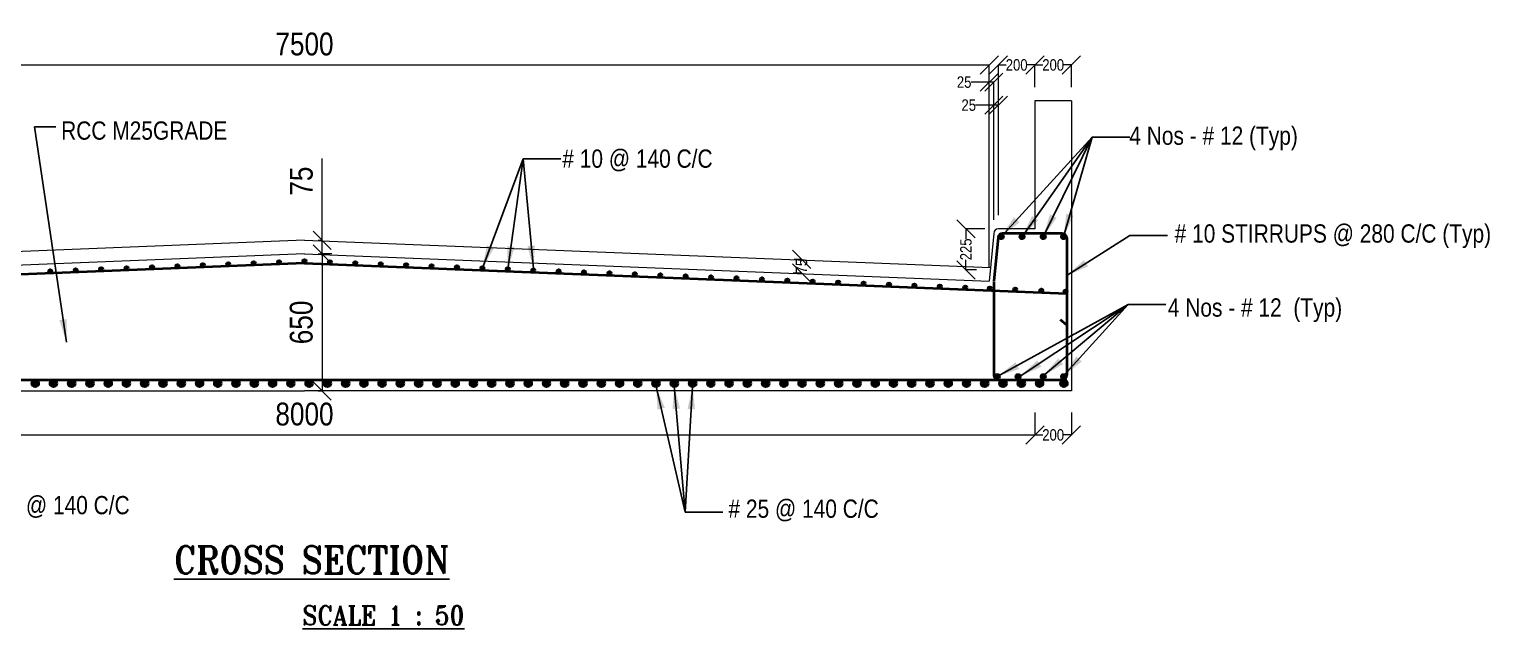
# Model space of a CAD drawing. Header units: millimetres. Extents: x 1066556 to 1127862, y -310804 to -265208.
# Drawn here: x 1076190 to 1092187, y -284533 to -277968 of the extents above; entities that cross this region are included whole.
import ezdxf
from ezdxf.enums import TextEntityAlignment as Align

# ---------------------------------------------------------------- set-up
doc = ezdxf.new("R2010")
doc.units = ezdxf.units.MM
doc.header["$LTSCALE"] = 300
doc.header["$MEASUREMENT"] = 0
doc.layers.add('elevations', color=7, linetype='Continuous', lineweight=25)
doc.layers.add('MAIN', color=7, linetype='Continuous', lineweight=25)
doc.layers.add('steel', color=1, linetype='Continuous')
doc.styles.add('ARIAL NARROW', font='ARIALN.TTF', dxfattribs={"height": 250})
doc.styles.add('arn', font='ARIALN.TTF')
doc.styles.add('ROMANT', font='romant')
doc.styles.add('SEC', font='ARIALN.TTF', dxfattribs={"height": 125})
doc.dimstyles.new('REIN FORCE', dxfattribs={"dimtxt": 125, "dimasz": 200, "dimexe": 1.25, "dimexo": 150, "dimtad": 0, "dimdec": 1, "dimlfac": 0.5, "dimdsep": 46, "dimtxsty": 'SEC', "dimblk": 'OBLIQUE', "dimcen": 2.5, "dimdle": 1.25, "dimclrd": 6, "dimclre": 5, "dimclrt": 1, "dimadec": 0, "dimazin": 0, "dimtfac": 1, "dimtdec": 1, "dimtmove": 0, "dimatfit": 3, "dimfxl": 1, "dimlwd": 15, "dimlwe": 13, "dimarcsym": 0})
doc.dimstyles.new('REIN FORCE 2', dxfattribs={"dimtxt": 250, "dimasz": 200, "dimexe": 1.25, "dimexo": 150, "dimgap": 100, "dimtad": 1, "dimdec": 1, "dimlfac": 0.5, "dimdsep": 46, "dimtxsty": 'ARIAL NARROW', "dimblk": 'OBLIQUE', "dimcen": 2.5, "dimdle": 1.25, "dimclrd": 6, "dimclre": 5, "dimclrt": 1, "dimadec": 0, "dimazin": 0, "dimtfac": 1, "dimtdec": 1, "dimtmove": 0, "dimatfit": 3, "dimfxl": 1, "dimlwd": 15, "dimlwe": 13, "dimarcsym": 0})
doc.dimstyles.new('STANDARD$7', dxfattribs={"dimtxt": 2, "dimasz": 2, "dimexe": 1.25, "dimexo": 0.625, "dimtad": 1, "dimdec": 0, "dimlfac": 0.5, "dimdsep": 46, "dimtxsty": 'ARIAL NARROW', "dimcen": 2.5, "dimdle": 0.1, "dimse1": 1, "dimse2": 1, "dimadec": 0, "dimazin": 0, "dimtfac": 1, "dimtdec": 0, "dimtmove": 0, "dimatfit": 3, "dimfxl": 1, "dimtolj": 1, "dimtzin": 0, "dimarcsym": 0})

# ---------------------------------------------------------------- blocks, each defined once
blk = doc.blocks.new('_Oblique')
at = {"color": 0, "linetype": 'ByBlock', "lineweight": -2}
blk.add_line((-0.5, -0.5), (0.5, 0.5), dxfattribs=at)
blk = doc.blocks.new('*D62')
at = {"layer": 'Defpoints', "color": 0, "linetype": 'ByBlock', "transparency": 16777216}
for p in [(1087605, -278360), (1087205, -278754), (1087605, -278754)]:
    blk.add_point(p, dxfattribs=at)
at = {"layer": 'MAIN', "color": 6, "linetype": 'Continuous', "lineweight": 15, "transparency": 16777216}
for p, q in [((1087204, -278360), (1087291, -278360)), ((1087606, -278360), (1087520, -278360))]:
    blk.add_line(p, q, dxfattribs=at)
at = {"layer": 'MAIN', "color": 5, "linetype": 'ByBlock', "lineweight": 13, "transparency": 16777216}
for p, q in [((1087205, -278604), (1087205, -278359)), ((1087605, -278604), (1087605, -278359))]:
    blk.add_line(p, q, dxfattribs=at)
at = {"layer": 'MAIN', "color": 6, "linetype": 'ByBlock', "lineweight": 15, "transparency": 16777216, "xscale": 200, "yscale": 200, "zscale": 200, "rotation": 180}
blk.add_blockref('_Oblique', (1087205, -278360), dxfattribs=at)
at = {"layer": 'MAIN', "color": 6, "linetype": 'ByBlock', "lineweight": 15, "transparency": 16777216, "xscale": 200, "yscale": 200, "zscale": 200}
blk.add_blockref('_Oblique', (1087605, -278360), dxfattribs=at)
at = {"layer": 'MAIN', "color": 1, "linetype": 'ByBlock', "transparency": 16777216, "insert": (1087405, -278360), "char_height": 125, "attachment_point": 5, "style": 'SEC'}
blk.add_mtext('200', dxfattribs=at)
blk = doc.blocks.new('*D27')
at = {"layer": 'Defpoints', "color": 0, "linetype": 'ByBlock', "transparency": 16777216}
for p in [(1086705, -278360), (1071705, -278547), (1086705, -280729)]:
    blk.add_point(p, dxfattribs=at)
at = {"layer": 'MAIN', "color": 6, "linetype": 'Continuous', "lineweight": 15, "transparency": 16777216}
blk.add_line((1071704, -278360), (1086706, -278360), dxfattribs=at)
at = {"layer": 'MAIN', "color": 5, "linetype": 'ByBlock', "lineweight": 13, "transparency": 16777216}
for p, q in [((1071705, -278397), (1071705, -278359)), ((1086705, -280579), (1086705, -278359))]:
    blk.add_line(p, q, dxfattribs=at)
at = {"layer": 'MAIN', "color": 6, "linetype": 'ByBlock', "lineweight": 15, "transparency": 16777216, "xscale": 200, "yscale": 200, "zscale": 200, "rotation": 180}
blk.add_blockref('_Oblique', (1071705, -278360), dxfattribs=at)
at = {"layer": 'MAIN', "color": 6, "linetype": 'ByBlock', "lineweight": 15, "transparency": 16777216, "xscale": 200, "yscale": 200, "zscale": 200}
blk.add_blockref('_Oblique', (1086705, -278360), dxfattribs=at)
at = {"layer": 'MAIN', "color": 1, "linetype": 'ByBlock', "transparency": 16777216, "insert": (1079205, -278132), "char_height": 250, "attachment_point": 5, "style": 'ARIAL NARROW'}
blk.add_mtext('7500', dxfattribs=at)
blk = doc.blocks.new('*D28')
at = {"layer": 'Defpoints', "color": 0, "linetype": 'ByBlock', "transparency": 16777216}
for p in [(1086805, -278360), (1087205, -278754), (1086805, -280154)]:
    blk.add_point(p, dxfattribs=at)
at = {"layer": 'MAIN', "color": 6, "linetype": 'Continuous', "lineweight": 15, "transparency": 16777216}
for p, q in [((1086804, -278360), (1086891, -278360)), ((1087206, -278360), (1087120, -278360))]:
    blk.add_line(p, q, dxfattribs=at)
at = {"layer": 'MAIN', "color": 5, "linetype": 'ByBlock', "lineweight": 13, "transparency": 16777216}
for p, q in [((1086805, -280004), (1086805, -278359)), ((1087205, -278604), (1087205, -278359))]:
    blk.add_line(p, q, dxfattribs=at)
at = {"layer": 'MAIN', "color": 6, "linetype": 'ByBlock', "lineweight": 15, "transparency": 16777216, "xscale": 200, "yscale": 200, "zscale": 200, "rotation": 180}
blk.add_blockref('_Oblique', (1086805, -278360), dxfattribs=at)
at = {"layer": 'MAIN', "color": 6, "linetype": 'ByBlock', "lineweight": 15, "transparency": 16777216, "xscale": 200, "yscale": 200, "zscale": 200}
blk.add_blockref('_Oblique', (1087205, -278360), dxfattribs=at)
at = {"layer": 'MAIN', "color": 1, "linetype": 'ByBlock', "transparency": 16777216, "insert": (1087005, -278360), "char_height": 125, "attachment_point": 5, "style": 'SEC'}
blk.add_mtext('200', dxfattribs=at)
blk = doc.blocks.new('*D29')
at = {"layer": 'Defpoints', "color": 0, "linetype": 'ByBlock', "transparency": 16777216}
for p in [(1086755, -278800), (1086805, -279626), (1086755, -280204)]:
    blk.add_point(p, dxfattribs=at)
at = {"layer": 'MAIN', "color": 6, "linetype": 'Continuous', "lineweight": 15, "transparency": 16777216}
for p, q in [((1086755, -278800), (1086555, -278800)), ((1086806, -278800), (1086755, -278800))]:
    blk.add_line(p, q, dxfattribs=at)
at = {"layer": 'MAIN', "color": 5, "linetype": 'ByBlock', "lineweight": 13, "transparency": 16777216}
for p, q in [((1086755, -280054), (1086755, -278798)), ((1086805, -279476), (1086805, -278798))]:
    blk.add_line(p, q, dxfattribs=at)
at = {"layer": 'MAIN', "color": 6, "linetype": 'ByBlock', "lineweight": 15, "transparency": 16777216, "xscale": 200, "yscale": 200, "zscale": 200, "rotation": 180}
blk.add_blockref('_Oblique', (1086755, -278800), dxfattribs=at)
at = {"layer": 'MAIN', "color": 6, "linetype": 'ByBlock', "lineweight": 15, "transparency": 16777216, "xscale": 200, "yscale": 200, "zscale": 200}
blk.add_blockref('_Oblique', (1086805, -278800), dxfattribs=at)
at = {"layer": 'MAIN', "color": 1, "linetype": 'ByBlock', "transparency": 16777216, "insert": (1086480, -278800), "char_height": 125, "attachment_point": 5, "style": 'SEC'}
blk.add_mtext('25', dxfattribs=at)
blk = doc.blocks.new('*D30')
at = {"layer": 'Defpoints', "color": 0, "linetype": 'ByBlock', "transparency": 16777216}
for p in [(1086705, -278548), (1086755, -280151), (1086705, -280729)]:
    blk.add_point(p, dxfattribs=at)
at = {"layer": 'MAIN', "color": 6, "linetype": 'Continuous', "lineweight": 15, "transparency": 16777216}
for p, q in [((1086705, -278548), (1086505, -278548)), ((1086756, -278548), (1086705, -278548))]:
    blk.add_line(p, q, dxfattribs=at)
at = {"layer": 'MAIN', "color": 5, "linetype": 'ByBlock', "lineweight": 13, "transparency": 16777216}
for p, q in [((1086705, -280579), (1086705, -278547)), ((1086755, -280001), (1086755, -278547))]:
    blk.add_line(p, q, dxfattribs=at)
at = {"layer": 'MAIN', "color": 6, "linetype": 'ByBlock', "lineweight": 15, "transparency": 16777216, "xscale": 200, "yscale": 200, "zscale": 200, "rotation": 180}
blk.add_blockref('_Oblique', (1086705, -278548), dxfattribs=at)
at = {"layer": 'MAIN', "color": 6, "linetype": 'ByBlock', "lineweight": 15, "transparency": 16777216, "xscale": 200, "yscale": 200, "zscale": 200}
blk.add_blockref('_Oblique', (1086755, -278548), dxfattribs=at)
at = {"layer": 'MAIN', "color": 1, "linetype": 'ByBlock', "transparency": 16777216, "insert": (1086430, -278548), "char_height": 125, "attachment_point": 5, "style": 'SEC'}
blk.add_mtext('25', dxfattribs=at)
blk = doc.blocks.new('*D32')
at = {"layer": 'Defpoints', "color": 0, "linetype": 'ByBlock', "transparency": 16777216}
for p in [(1087205, -282017), (1087605, -282017), (1087605, -282411)]:
    blk.add_point(p, dxfattribs=at)
at = {"layer": 'MAIN', "color": 5, "linetype": 'ByBlock', "lineweight": 13, "transparency": 16777216}
for p, q in [((1087205, -282167), (1087205, -282412)), ((1087605, -282167), (1087605, -282412))]:
    blk.add_line(p, q, dxfattribs=at)
at = {"layer": 'MAIN', "color": 6, "linetype": 'Continuous', "lineweight": 15, "transparency": 16777216}
for p, q in [((1087204, -282411), (1087291, -282411)), ((1087606, -282411), (1087520, -282411))]:
    blk.add_line(p, q, dxfattribs=at)
at = {"layer": 'MAIN', "color": 6, "linetype": 'ByBlock', "lineweight": 15, "transparency": 16777216, "xscale": 200, "yscale": 200, "zscale": 200, "rotation": 180}
blk.add_blockref('_Oblique', (1087205, -282411), dxfattribs=at)
at = {"layer": 'MAIN', "color": 6, "linetype": 'ByBlock', "lineweight": 15, "transparency": 16777216, "xscale": 200, "yscale": 200, "zscale": 200}
blk.add_blockref('_Oblique', (1087605, -282411), dxfattribs=at)
at = {"layer": 'MAIN', "color": 1, "linetype": 'ByBlock', "transparency": 16777216, "insert": (1087405, -282411), "char_height": 125, "attachment_point": 5, "style": 'SEC'}
blk.add_mtext('200', dxfattribs=at)
blk = doc.blocks.new('*D33')
at = {"layer": 'Defpoints', "color": 0, "linetype": 'ByBlock', "transparency": 16777216}
for p in [(1071205, -282167), (1087205, -282167), (1071205, -282412)]:
    blk.add_point(p, dxfattribs=at)
at = {"layer": 'MAIN', "color": 5, "linetype": 'ByBlock', "lineweight": 13, "transparency": 16777216}
for p, q in [((1071205, -282317), (1071205, -282413)), ((1087205, -282317), (1087205, -282413))]:
    blk.add_line(p, q, dxfattribs=at)
at = {"layer": 'MAIN', "color": 6, "linetype": 'Continuous', "lineweight": 15, "transparency": 16777216}
blk.add_line((1087206, -282412), (1071204, -282412), dxfattribs=at)
at = {"layer": 'MAIN', "color": 6, "linetype": 'ByBlock', "lineweight": 15, "transparency": 16777216, "xscale": 200, "yscale": 200, "zscale": 200, "rotation": 180}
blk.add_blockref('_Oblique', (1071205, -282412), dxfattribs=at)
at = {"layer": 'MAIN', "color": 6, "linetype": 'ByBlock', "lineweight": 15, "transparency": 16777216, "xscale": 200, "yscale": 200, "zscale": 200}
blk.add_blockref('_Oblique', (1087205, -282412), dxfattribs=at)
at = {"layer": 'MAIN', "color": 1, "linetype": 'ByBlock', "transparency": 16777216, "insert": (1079205, -282184), "char_height": 250, "attachment_point": 5, "style": 'ARIAL NARROW'}
blk.add_mtext('8000', dxfattribs=at)
blk = doc.blocks.new('*D34')
at = {"layer": 'Defpoints', "color": 0, "linetype": 'ByBlock', "transparency": 16777216}
for p in [(1086805, -280154), (1086450, -280604), (1086717, -280604)]:
    blk.add_point(p, dxfattribs=at)
at = {"layer": 'MAIN', "color": 5, "linetype": 'ByBlock', "lineweight": 13, "transparency": 16777216}
for p, q in [((1086655, -280154), (1086448, -280154)), ((1086567, -280604), (1086448, -280604))]:
    blk.add_line(p, q, dxfattribs=at)
at = {"layer": 'MAIN', "color": 6, "linetype": 'Continuous', "lineweight": 15, "transparency": 16777216}
for p, q in [((1086450, -280153), (1086450, -280264)), ((1086450, -280605), (1086450, -280494))]:
    blk.add_line(p, q, dxfattribs=at)
at = {"layer": 'MAIN', "color": 6, "linetype": 'ByBlock', "lineweight": 15, "transparency": 16777216, "xscale": 200, "yscale": 200, "zscale": 200}
for p, rotation in [((1086450, -280154), 90), ((1086450, -280604), 270)]:
    blk.add_blockref('_Oblique', p, dxfattribs=dict(at, rotation=rotation))
at = {"layer": 'MAIN', "color": 1, "linetype": 'ByBlock', "transparency": 16777216, "insert": (1086450, -280379), "char_height": 125, "attachment_point": 5, "rotation": 90, "style": 'SEC'}
blk.add_mtext('225', dxfattribs=at)
blk = doc.blocks.new('*D36')
at = {"layer": 'Defpoints', "color": 0, "linetype": 'ByBlock', "transparency": 16777216}
for p in [(1079355, -280429), (1079205, -281929), (1079399, -281929)]:
    blk.add_point(p, dxfattribs=at)
at = {"layer": 'MAIN', "color": 6, "linetype": 'Continuous', "lineweight": 15, "transparency": 16777216}
blk.add_line((1079399, -280428), (1079399, -281930), dxfattribs=at)
at = {"layer": 'MAIN', "color": 5, "linetype": 'ByBlock', "lineweight": 13, "transparency": 16777216}
for p, q in [((1079505, -280429), (1079400, -280429)), ((1079355, -281929), (1079400, -281929))]:
    blk.add_line(p, q, dxfattribs=at)
at = {"layer": 'MAIN', "color": 6, "linetype": 'ByBlock', "lineweight": 15, "transparency": 16777216, "xscale": 200, "yscale": 200, "zscale": 200}
for p, rotation in [((1079399, -280429), 90), ((1079399, -281929), 270)]:
    blk.add_blockref('_Oblique', p, dxfattribs=dict(at, rotation=rotation))
at = {"layer": 'MAIN', "color": 1, "linetype": 'ByBlock', "transparency": 16777216, "insert": (1079171, -281179), "char_height": 250, "attachment_point": 5, "rotation": 90, "style": 'ARIAL NARROW'}
blk.add_mtext('650', dxfattribs=at)
blk = doc.blocks.new('*D68')
at = {"layer": 'Defpoints', "color": 0, "linetype": 'ByBlock', "transparency": 16777216}
for p in [(1079205, -280279), (1079399, -280279), (1079205, -280429)]:
    blk.add_point(p, dxfattribs=at)
at = {"layer": 'MAIN', "color": 6, "linetype": 'Continuous', "lineweight": 15, "transparency": 16777216}
for p, q in [((1079399, -280279), (1079399, -279385)), ((1079399, -280429), (1079399, -280279)), ((1079399, -280429), (1079399, -280629))]:
    blk.add_line(p, q, dxfattribs=at)
at = {"layer": 'MAIN', "color": 5, "linetype": 'ByBlock', "lineweight": 13, "transparency": 16777216}
for p, q in [((1079355, -280279), (1079400, -280279)), ((1079355, -280429), (1079400, -280429))]:
    blk.add_line(p, q, dxfattribs=at)
at = {"layer": 'MAIN', "color": 6, "linetype": 'ByBlock', "lineweight": 15, "transparency": 16777216, "xscale": 200, "yscale": 200, "zscale": 200}
for p, rotation in [((1079399, -280279), 270), ((1079399, -280429), 90)]:
    blk.add_blockref('_Oblique', p, dxfattribs=dict(at, rotation=rotation))
at = {"layer": 'MAIN', "color": 1, "linetype": 'ByBlock', "transparency": 16777216, "insert": (1079172, -279632), "char_height": 250, "attachment_point": 5, "rotation": 90, "style": 'ARIAL NARROW'}
blk.add_mtext('75', dxfattribs=at)
blk = doc.blocks.new('*D69')
at = {"layer": 'Defpoints', "color": 0, "linetype": 'ByBlock', "transparency": 16777216}
for p in [(1084420, -280487), (1084406, -280637), (1084649, -280637)]:
    blk.add_point(p, dxfattribs=at)
at = {"layer": 'MAIN', "color": 5, "linetype": 'ByBlock', "lineweight": 13, "transparency": 16777216}
for p, q in [((1084570, -280487), (1084650, -280487)), ((1084556, -280637), (1084650, -280637))]:
    blk.add_line(p, q, dxfattribs=at)
at = {"layer": 'MAIN', "color": 6, "linetype": 'Continuous', "lineweight": 15, "transparency": 16777216}
for p, q in [((1084649, -280486), (1084649, -280488)), ((1084649, -280638), (1084649, -280636))]:
    blk.add_line(p, q, dxfattribs=at)
at = {"layer": 'MAIN', "color": 6, "linetype": 'ByBlock', "lineweight": 15, "transparency": 16777216, "xscale": 200, "yscale": 200, "zscale": 200}
for p, rotation in [((1084649, -280487), 90), ((1084649, -280637), 270)]:
    blk.add_blockref('_Oblique', p, dxfattribs=dict(at, rotation=rotation))
at = {"layer": 'MAIN', "color": 1, "linetype": 'ByBlock', "transparency": 16777216, "insert": (1084649, -280562), "char_height": 125, "attachment_point": 5, "rotation": 90, "style": 'SEC'}
blk.add_mtext('75', dxfattribs=at)

msp = doc.modelspace()

# ---------------------------------------------------------------- hatches: boundary and pattern name
at = {"layer": 'steel', "linetype": 'ByBlock', "lineweight": 35}
for points in [[(1086836.42, -280264.59), (1086836.55, -280264.59, 0.41348564), (1086860.86, -280240.22, 1), (1086812.11, -280240.22, 0.41348564)], [(1087064.23, -280264.59), (1087064.11, -280264.59, -0.41348564), (1087039.8, -280240.22, -1), (1087088.55, -280240.22, -0.41348564)], [(1087296.24, -280264.59), (1087296.12, -280264.59, -0.41348564), (1087271.81, -280240.22, -1), (1087320.56, -280240.22, -0.41348564)], [(1087519.74, -280264.59), (1087519.62, -280264.59, -0.41348564), (1087495.3, -280240.22, -1), (1087544.05, -280240.22, -0.41348564)], [(1076978.62, -280614.99), (1076978.52, -280614.99, -0.41348564), (1076959.82, -280596.24, -1), (1076997.32, -280596.24, -0.41348564)], [(1077256.95, -280603.86), (1077256.86, -280603.86, -0.41348564), (1077238.15, -280585.11, -1), (1077275.65, -280585.11, -0.41348564)], [(1077535.28, -280592.73), (1077535.19, -280592.73, -0.41348564), (1077516.49, -280573.98, -1), (1077553.99, -280573.98, -0.41348564)], [(1077813.62, -280581.59), (1077813.52, -280581.59, -0.41348564), (1077794.82, -280562.84, -1), (1077832.32, -280562.84, -0.41348564)], [(1078091.95, -280570.46), (1078091.86, -280570.46, -0.41348564), (1078073.15, -280551.71, -1), (1078110.65, -280551.71, -0.41348564)], [(1078370.28, -280559.33), (1078370.19, -280559.33, -0.41348564), (1078351.49, -280540.58, -1), (1078388.99, -280540.58, -0.41348564)], [(1078648.62, -280548.19), (1078648.52, -280548.19, -0.41348564), (1078629.82, -280529.44, -1), (1078667.32, -280529.44, -0.41348564)], [(1078926.95, -280537.06), (1078926.86, -280537.06, -0.41348564), (1078908.15, -280518.31, -1), (1078945.65, -280518.31, -0.41348564)], [(1079205.28, -280525.93), (1079205.19, -280525.93, -0.41348564), (1079186.49, -280507.18, -1), (1079223.99, -280507.18, -0.41348564)], [(1079483.52, -280537.06), (1079483.62, -280537.06, 0.41348564), (1079502.32, -280518.31, 1), (1079464.82, -280518.31, 0.41348564)], [(1079761.86, -280548.19), (1079761.95, -280548.19, 0.41348564), (1079780.65, -280529.44, 1), (1079743.15, -280529.44, 0.41348564)], [(1080040.19, -280559.33), (1080040.28, -280559.33, 0.41348564), (1080058.99, -280540.58, 1), (1080021.49, -280540.58, 0.41348564)], [(1080318.52, -280570.46), (1080318.62, -280570.46, 0.41348564), (1080337.32, -280551.71, 1), (1080299.82, -280551.71, 0.41348564)], [(1080596.86, -280581.59), (1080596.95, -280581.59, 0.41348564), (1080615.65, -280562.84, 1), (1080578.15, -280562.84, 0.41348564)], [(1080875.19, -280592.73), (1080875.28, -280592.73, 0.41348564), (1080893.99, -280573.98, 1), (1080856.49, -280573.98, 0.41348564)], [(1081153.52, -280603.86), (1081153.62, -280603.86, 0.41348564), (1081172.32, -280585.11, 1), (1081134.82, -280585.11, 0.41348564)], [(1081431.86, -280614.99), (1081431.95, -280614.99, 0.41348564), (1081450.65, -280596.24, 1), (1081413.15, -280596.24, 0.41348564)], [(1076421.95, -280637.26), (1076421.86, -280637.26, -0.41348564), (1076403.15, -280618.51, -1), (1076440.65, -280618.51, -0.41348564)], [(1076700.28, -280626.13), (1076700.19, -280626.13, -0.41348564), (1076681.49, -280607.38, -1), (1076718.99, -280607.38, -0.41348564)], [(1081710.19, -280626.13), (1081710.28, -280626.13, 0.41348564), (1081728.99, -280607.38, 1), (1081691.49, -280607.38, 0.41348564)], [(1081988.53, -280637.26), (1081988.62, -280637.26, 0.41348564), (1082007.32, -280618.51, 1), (1081969.82, -280618.51, 0.41348564)], [(1082266.86, -280648.39), (1082266.95, -280648.39, 0.41348564), (1082285.66, -280629.64, 1), (1082248.16, -280629.64, 0.41348564)], [(1082545.19, -280659.53), (1082545.29, -280659.53, 0.41348564), (1082563.99, -280640.78, 1), (1082526.49, -280640.78, 0.41348564)], [(1082823.53, -280670.66), (1082823.62, -280670.66, 0.41348564), (1082842.32, -280651.91, 1), (1082804.82, -280651.91, 0.41348564)], [(1083101.86, -280681.79), (1083101.95, -280681.79, 0.41348564), (1083120.66, -280663.04, 1), (1083083.16, -280663.04, 0.41348564)], [(1083380.19, -280692.93), (1083380.29, -280692.93, 0.41348564), (1083398.99, -280674.18, 1), (1083361.49, -280674.18, 0.41348564)], [(1083658.53, -280704.06), (1083658.62, -280704.06, 0.41348564), (1083677.32, -280685.31, 1), (1083639.82, -280685.31, 0.41348564)], [(1083936.86, -280715.19), (1083936.95, -280715.19, 0.41348564), (1083955.66, -280696.44, 1), (1083918.16, -280696.44, 0.41348564)], [(1084215.19, -280726.33), (1084215.29, -280726.33, 0.41348564), (1084233.99, -280707.58, 1), (1084196.49, -280707.58, 0.41348564)], [(1084493.53, -280737.46), (1084493.62, -280737.46, 0.41348564), (1084512.32, -280718.71, 1), (1084474.82, -280718.71, 0.41348564)], [(1084771.86, -280748.59), (1084771.95, -280748.59, 0.41348564), (1084790.66, -280729.84, 1), (1084753.16, -280729.84, 0.41348564)], [(1085050.19, -280759.73), (1085050.29, -280759.73, 0.41348564), (1085068.99, -280740.98, 1), (1085031.49, -280740.98, 0.41348564)], [(1085328.53, -280770.86), (1085328.62, -280770.86, 0.41348564), (1085347.32, -280752.11, 1), (1085309.82, -280752.11, 0.41348564)], [(1085606.86, -280781.99), (1085606.95, -280781.99, 0.41348564), (1085625.66, -280763.24, 1), (1085588.16, -280763.24, 0.41348564)], [(1085885.19, -280793.13), (1085885.29, -280793.13, 0.41348564), (1085903.99, -280774.38, 1), (1085866.49, -280774.38, 0.41348564)], [(1086163.53, -280804.26), (1086163.62, -280804.26, 0.41348564), (1086182.32, -280785.51, 1), (1086144.82, -280785.51, 0.41348564)], [(1086441.86, -280815.39), (1086441.95, -280815.39, 0.41348564), (1086460.66, -280796.64, 1), (1086423.16, -280796.64, 0.41348564)], [(1086711.22, -280826.17), (1086711.31, -280826.17, 0.41348564), (1086730.02, -280807.42, 1), (1086692.52, -280807.42, 0.41348564)], [(1086989.55, -280837.3), (1086989.65, -280837.3, 0.41348564), (1087008.35, -280818.55, 1), (1086970.85, -280818.55, 0.41348564)], [(1087275.06, -280848.71), (1087275.15, -280848.71, 0.41348564), (1087293.86, -280829.96, 1), (1087256.36, -280829.96, 0.41348564)], [(1087540.74, -280859.36), (1087540.84, -280859.36, 0.41348564), (1087559.54, -280840.61, 1), (1087522.04, -280840.61, 0.41348564)], [(1076255.7, -281808.57), (1076255.51, -281808.57, 0.41348564), (1076218.11, -281846.07, 1), (1076293.11, -281846.07, 0.41348564)], [(1076455.7, -281808.57), (1076455.51, -281808.57, 0.41348564), (1076418.11, -281846.07, 1), (1076493.11, -281846.07, 0.41348564)], [(1076655.7, -281808.57), (1076655.51, -281808.57, 0.41348564), (1076618.11, -281846.07, 1), (1076693.11, -281846.07, 0.41348564)], [(1076855.7, -281808.57), (1076855.52, -281808.57, 0.41348564), (1076818.11, -281846.07, 1), (1076893.11, -281846.07, 0.41348564)], [(1077055.7, -281808.57), (1077055.52, -281808.57, 0.41348564), (1077018.11, -281846.07, 1), (1077093.11, -281846.07, 0.41348564)], [(1077255.7, -281808.57), (1077255.52, -281808.57, 0.41348564), (1077218.11, -281846.07, 1), (1077293.11, -281846.07, 0.41348564)], [(1077455.7, -281808.57), (1077455.52, -281808.57, 0.41348564), (1077418.11, -281846.07, 1), (1077493.11, -281846.07, 0.41348564)], [(1077655.7, -281808.57), (1077655.52, -281808.57, 0.41348564), (1077618.11, -281846.07, 1), (1077693.11, -281846.07, 0.41348564)], [(1077855.7, -281808.57), (1077855.52, -281808.57, 0.41348564), (1077818.11, -281846.07, 1), (1077893.11, -281846.07, 0.41348564)], [(1078055.7, -281808.57), (1078055.52, -281808.57, 0.41348564), (1078018.11, -281846.07, 1), (1078093.11, -281846.07, 0.41348564)], [(1078255.7, -281808.57), (1078255.52, -281808.57, 0.41348564), (1078218.11, -281846.07, 1), (1078293.11, -281846.07, 0.41348564)], [(1078455.7, -281808.57), (1078455.52, -281808.57, 0.41348564), (1078418.11, -281846.07, 1), (1078493.11, -281846.07, 0.41348564)], [(1078655.7, -281808.57), (1078655.52, -281808.57, 0.41348564), (1078618.11, -281846.07, 1), (1078693.11, -281846.07, 0.41348564)], [(1078855.7, -281808.57), (1078855.52, -281808.57, 0.41348564), (1078818.11, -281846.07, 1), (1078893.11, -281846.07, 0.41348564)], [(1079055.7, -281808.57), (1079055.52, -281808.57, 0.41348564), (1079018.11, -281846.07, 1), (1079093.11, -281846.07, 0.41348564)], [(1079255.7, -281808.57), (1079255.52, -281808.57, 0.41348564), (1079218.11, -281846.07, 1), (1079293.11, -281846.07, 0.41348564)], [(1079455.7, -281808.57), (1079455.52, -281808.57, 0.41348564), (1079418.11, -281846.07, 1), (1079493.11, -281846.07, 0.41348564)], [(1079655.7, -281808.57), (1079655.52, -281808.57, 0.41348564), (1079618.11, -281846.07, 1), (1079693.11, -281846.07, 0.41348564)], [(1079855.7, -281808.57), (1079855.52, -281808.57, 0.41348564), (1079818.11, -281846.07, 1), (1079893.11, -281846.07, 0.41348564)], [(1080055.7, -281808.57), (1080055.52, -281808.57, 0.41348564), (1080018.11, -281846.07, 1), (1080093.11, -281846.07, 0.41348564)], [(1080255.7, -281808.57), (1080255.52, -281808.57, 0.41348564), (1080218.11, -281846.07, 1), (1080293.11, -281846.07, 0.41348564)], [(1080455.7, -281808.57), (1080455.52, -281808.57, 0.41348564), (1080418.11, -281846.07, 1), (1080493.11, -281846.07, 0.41348564)], [(1080655.7, -281808.57), (1080655.52, -281808.57, 0.41348564), (1080618.11, -281846.07, 1), (1080693.11, -281846.07, 0.41348564)], [(1080855.7, -281808.57), (1080855.52, -281808.57, 0.41348564), (1080818.11, -281846.07, 1), (1080893.11, -281846.07, 0.41348564)], [(1081055.7, -281808.57), (1081055.52, -281808.57, 0.41348564), (1081018.11, -281846.07, 1), (1081093.11, -281846.07, 0.41348564)], [(1081255.7, -281808.57), (1081255.52, -281808.57, 0.41348564), (1081218.11, -281846.07, 1), (1081293.11, -281846.07, 0.41348564)], [(1081455.7, -281808.57), (1081455.52, -281808.57, 0.41348564), (1081418.11, -281846.07, 1), (1081493.11, -281846.07, 0.41348564)], [(1081655.7, -281808.57), (1081655.52, -281808.57, 0.41348564), (1081618.11, -281846.07, 1), (1081693.11, -281846.07, 0.41348564)], [(1081855.7, -281808.57), (1081855.52, -281808.57, 0.41348564), (1081818.11, -281846.07, 1), (1081893.11, -281846.07, 0.41348564)], [(1082055.7, -281808.57), (1082055.52, -281808.57, 0.41348564), (1082018.11, -281846.07, 1), (1082093.11, -281846.07, 0.41348564)], [(1082255.7, -281808.57), (1082255.52, -281808.57, 0.41348564), (1082218.11, -281846.07, 1), (1082293.11, -281846.07, 0.41348564)], [(1082455.7, -281808.57), (1082455.52, -281808.57, 0.41348564), (1082418.11, -281846.07, 1), (1082493.11, -281846.07, 0.41348564)], [(1082655.7, -281808.57), (1082655.52, -281808.57, 0.41348564), (1082618.11, -281846.07, 1), (1082693.11, -281846.07, 0.41348564)], [(1082855.7, -281808.57), (1082855.52, -281808.57, 0.41348564), (1082818.11, -281846.07, 1), (1082893.11, -281846.07, 0.41348564)], [(1083055.7, -281808.57), (1083055.52, -281808.57, 0.41348564), (1083018.11, -281846.07, 1), (1083093.11, -281846.07, 0.41348564)], [(1083255.7, -281808.57), (1083255.52, -281808.57, 0.41348564), (1083218.11, -281846.07, 1), (1083293.11, -281846.07, 0.41348564)], [(1083455.7, -281808.57), (1083455.52, -281808.57, 0.41348564), (1083418.11, -281846.07, 1), (1083493.11, -281846.07, 0.41348564)], [(1083655.7, -281808.57), (1083655.52, -281808.57, 0.41348564), (1083618.11, -281846.07, 1), (1083693.11, -281846.07, 0.41348564)], [(1083855.7, -281808.57), (1083855.52, -281808.57, 0.41348564), (1083818.11, -281846.07, 1), (1083893.11, -281846.07, 0.41348564)], [(1084055.7, -281808.57), (1084055.52, -281808.57, 0.41348564), (1084018.11, -281846.07, 1), (1084093.11, -281846.07, 0.41348564)], [(1084255.7, -281808.57), (1084255.52, -281808.57, 0.41348564), (1084218.11, -281846.07, 1), (1084293.11, -281846.07, 0.41348564)], [(1084455.7, -281808.57), (1084455.52, -281808.57, 0.41348564), (1084418.11, -281846.07, 1), (1084493.11, -281846.07, 0.41348564)], [(1084655.7, -281808.57), (1084655.52, -281808.57, 0.41348564), (1084618.11, -281846.07, 1), (1084693.11, -281846.07, 0.41348564)], [(1084855.7, -281808.57), (1084855.52, -281808.57, 0.41348564), (1084818.11, -281846.07, 1), (1084893.11, -281846.07, 0.41348564)], [(1085055.7, -281808.57), (1085055.52, -281808.57, 0.41348564), (1085018.11, -281846.07, 1), (1085093.11, -281846.07, 0.41348564)], [(1085255.7, -281808.57), (1085255.52, -281808.57, 0.41348564), (1085218.11, -281846.07, 1), (1085293.11, -281846.07, 0.41348564)], [(1085455.7, -281808.57), (1085455.52, -281808.57, 0.41348564), (1085418.11, -281846.07, 1), (1085493.11, -281846.07, 0.41348564)], [(1085655.7, -281808.57), (1085655.52, -281808.57, 0.41348564), (1085618.11, -281846.07, 1), (1085693.11, -281846.07, 0.41348564)], [(1085855.7, -281808.57), (1085855.52, -281808.57, 0.41348564), (1085818.11, -281846.07, 1), (1085893.11, -281846.07, 0.41348564)], [(1086055.71, -281808.57), (1086055.52, -281808.57, 0.41348564), (1086018.11, -281846.07, 1), (1086093.11, -281846.07, 0.41348564)], [(1086255.71, -281808.57), (1086255.52, -281808.57, 0.41348564), (1086218.11, -281846.07, 1), (1086293.11, -281846.07, 0.41348564)], [(1086455.71, -281808.57), (1086455.52, -281808.57, 0.41348564), (1086418.11, -281846.07, 1), (1086493.11, -281846.07, 0.41348564)], [(1086655.71, -281808.57), (1086655.52, -281808.57, 0.41348564), (1086618.11, -281846.07, 1), (1086693.11, -281846.07, 0.41348564)], [(1086792.67, -281796.08), (1086792.79, -281796.08, 0.41348564), (1086817.11, -281771.7, 1), (1086768.36, -281771.7, 0.41348564)], [(1086855.71, -281808.57), (1086855.52, -281808.57, 0.41348564), (1086818.11, -281846.07, 1), (1086893.11, -281846.07, 0.41348564)], [(1087020.48, -281796.08), (1087020.36, -281796.08, -0.41348564), (1086996.04, -281771.7, -1), (1087044.79, -281771.7, -0.41348564)], [(1087055.71, -281808.57), (1087055.52, -281808.57, 0.41348564), (1087018.11, -281846.07, 1), (1087093.11, -281846.07, 0.41348564)], [(1087255.71, -281808.57), (1087255.52, -281808.57, 0.41348564), (1087218.11, -281846.07, 1), (1087293.11, -281846.07, 0.41348564)], [(1087296.24, -281796.08), (1087296.12, -281796.08, -0.41348564), (1087271.81, -281771.7, -1), (1087320.56, -281771.7, -0.41348564)], [(1087522.28, -281808.57), (1087522.09, -281808.57, 0.41348564), (1087484.69, -281846.07, 1), (1087559.69, -281846.07, 0.41348564)], [(1087519.74, -281796.08), (1087519.62, -281796.08, -0.41348564), (1087495.3, -281771.7, -1), (1087544.05, -281771.7, -0.41348564)]]:
    msp.add_hatch(color=0, dxfattribs=at).paths.add_polyline_path(points)

# ---------------------------------------------------------------- linework, layer by layer
at = {"layer": 'MAIN', "color": 0, "linetype": 'ByBlock', "lineweight": 18}
for p, q in [((1087605.24, -278753.86), (1087205.24, -278753.86)), ((1087205.24, -278753.86), (1087205.24, -280153.86)), ((1087605.24, -278753.86), (1087605.24, -281928.86)), ((1086755.24, -280203.86), (1086705.24, -280728.86)), ((1087205.24, -280153.86), (1086805.24, -280153.86)), ((1079205.24, -280278.74), (1071690.99, -280579.31)), ((1079205.24, -280278.74), (1086719.48, -280579.31)), ((1079205.24, -280428.86), (1071705.24, -280728.86)), ((1079205.24, -280428.86), (1086705.24, -280728.86)), ((1070805.24, -281928.86), (1079205.24, -281928.86)), ((1087605.24, -281928.86), (1079205.24, -281928.86))]:
    msp.add_line(p, q, dxfattribs=at)
msp.add_arc((1086805.24, -280203.86), 50, 90, 180, dxfattribs=at)
at = {"layer": 'MAIN', "color": 0, "linetype": 'ByBlock'}
for p in [(1079205.19, -280525.93), (1087268.99, -280848.71)]:
    msp.add_point(p, dxfattribs=at)
at = {"layer": 'steel', "color": 0, "linetype": 'ByBlock', "lineweight": 35}
for p, q in [((1086801.15, -280249.12), (1086755.46, -280728.87)), ((1087505.24, -280203.86), (1086850.93, -280203.86)), ((1087555.24, -280253.86), (1087555.24, -281757.68)), ((1079205.24, -280528.94), (1070855.23, -280862.94)), ((1079205.24, -280528.94), (1087555.24, -280862.94)), ((1086755.24, -280733.61), (1086755.24, -281757.68)), ((1087555.24, -281207.68), (1087485.49, -281150.61)), ((1070855.23, -281807.68), (1087555.24, -281807.68))]:
    msp.add_line(p, q, dxfattribs=at)
for centre, radius in [((1086836.49, -280240.22), 24.38), ((1087064.17, -280240.22), 24.38), ((1087296.18, -280240.22), 24.38), ((1087519.68, -280240.22), 24.38), ((1076978.57, -280596.24), 18.75), ((1077256.9, -280585.11), 18.75), ((1077535.24, -280573.98), 18.75), ((1077813.57, -280562.84), 18.75), ((1078091.9, -280551.71), 18.75), ((1078370.24, -280540.58), 18.75), ((1078648.57, -280529.44), 18.75), ((1078926.9, -280518.31), 18.75), ((1079205.24, -280507.18), 18.75), ((1079483.57, -280518.31), 18.75), ((1079761.9, -280529.44), 18.75), ((1080040.24, -280540.58), 18.75), ((1080318.57, -280551.71), 18.75), ((1080596.9, -280562.84), 18.75), ((1080875.24, -280573.98), 18.75), ((1081153.57, -280585.11), 18.75), ((1081431.9, -280596.24), 18.75), ((1076421.9, -280618.51), 18.75), ((1076700.24, -280607.38), 18.75), ((1081710.24, -280607.38), 18.75), ((1081988.57, -280618.51), 18.75), ((1082266.91, -280629.64), 18.75), ((1082545.24, -280640.78), 18.75), ((1082823.57, -280651.91), 18.75), ((1083101.91, -280663.04), 18.75), ((1083380.24, -280674.18), 18.75), ((1083658.57, -280685.31), 18.75), ((1083936.91, -280696.44), 18.75), ((1084215.24, -280707.58), 18.75), ((1084493.57, -280718.71), 18.75), ((1084771.91, -280729.84), 18.75), ((1085050.24, -280740.98), 18.75), ((1085328.57, -280752.11), 18.75), ((1085606.91, -280763.24), 18.75), ((1085885.24, -280774.38), 18.75), ((1086163.57, -280785.51), 18.75), ((1086441.91, -280796.64), 18.75), ((1086711.27, -280807.42), 18.75), ((1086989.6, -280818.55), 18.75), ((1087275.11, -280829.96), 18.75), ((1087540.79, -280840.61), 18.75), ((1076255.61, -281846.07), 37.5), ((1076455.61, -281846.07), 37.5), ((1076655.61, -281846.07), 37.5), ((1076855.61, -281846.07), 37.5), ((1077055.61, -281846.07), 37.5), ((1077255.61, -281846.07), 37.5), ((1077455.61, -281846.07), 37.5), ((1077655.61, -281846.07), 37.5), ((1077855.61, -281846.07), 37.5), ((1078055.61, -281846.07), 37.5), ((1078255.61, -281846.07), 37.5), ((1078455.61, -281846.07), 37.5), ((1078655.61, -281846.07), 37.5), ((1078855.61, -281846.07), 37.5), ((1079055.61, -281846.07), 37.5), ((1079255.61, -281846.07), 37.5), ((1079455.61, -281846.07), 37.5), ((1079655.61, -281846.07), 37.5), ((1079855.61, -281846.07), 37.5), ((1080055.61, -281846.07), 37.5), ((1080255.61, -281846.07), 37.5), ((1080455.61, -281846.07), 37.5), ((1080655.61, -281846.07), 37.5), ((1080855.61, -281846.07), 37.5), ((1081055.61, -281846.07), 37.5), ((1081255.61, -281846.07), 37.5), ((1081455.61, -281846.07), 37.5), ((1081655.61, -281846.07), 37.5), ((1081855.61, -281846.07), 37.5), ((1082055.61, -281846.07), 37.5), ((1082255.61, -281846.07), 37.5), ((1082455.61, -281846.07), 37.5), ((1082655.61, -281846.07), 37.5), ((1082855.61, -281846.07), 37.5), ((1083055.61, -281846.07), 37.5), ((1083255.61, -281846.07), 37.5), ((1083455.61, -281846.07), 37.5), ((1083655.61, -281846.07), 37.5), ((1083855.61, -281846.07), 37.5), ((1084055.61, -281846.07), 37.5), ((1084255.61, -281846.07), 37.5), ((1084455.61, -281846.07), 37.5), ((1084655.61, -281846.07), 37.5), ((1084855.61, -281846.07), 37.5), ((1085055.61, -281846.07), 37.5), ((1085255.61, -281846.07), 37.5), ((1085455.61, -281846.07), 37.5), ((1085655.61, -281846.07), 37.5), ((1085855.61, -281846.07), 37.5), ((1086055.61, -281846.07), 37.5), ((1086255.61, -281846.07), 37.5), ((1086455.61, -281846.07), 37.5), ((1086655.61, -281846.07), 37.5), ((1086792.73, -281771.7), 24.38), ((1086855.61, -281846.07), 37.5), ((1087020.42, -281771.7), 24.38), ((1087055.61, -281846.07), 37.5), ((1087255.61, -281846.07), 37.5), ((1087296.18, -281771.7), 24.38), ((1087522.19, -281846.07), 37.5), ((1087519.68, -281771.7), 24.38)]:
    msp.add_circle(centre, radius, dxfattribs=at)
for centre, start, end in [((1086850.93, -280253.86), 90, 174.559668), ((1087505.24, -280253.86), 0, 90), ((1086805.24, -281757.68), 180, 270), ((1087505.24, -281757.68), 270, 0)]:
    msp.add_arc(centre, 50, start, end, dxfattribs=at)

# ---------------------------------------------------------------- texts
at = {"color": 0, "style": 'ROMANT', "width": 0.9}
msp.add_text('%%UCROSS SECTION', height=300, dxfattribs=at).set_placement((1077774.18, -283929.05))
msp.add_text('%%USCALE 1 : 50', height=210, dxfattribs=at).set_placement((1080068.95, -284491.44), align=Align.CENTER)
at = {"layer": 'elevations', "color": 0, "linetype": 'ByBlock', "style": 'ARIAL NARROW'}
for s, p in [('RCC M25GRADE', (1076540.14, -279178)), ('4 Nos - # 12 (Typ)   ', (1088238.6, -279233.8)), (' # 10 @ 140 C/C', (1081965.05, -279485.39)), ('# 10 STIRRUPS @ 280 C/C (Typ)  ', (1088735.21, -280305.18)), ('4 Nos - # 12  (Typ) ', (1088660.2, -281115.48)), ('# 12 @ 140 C/C', (1075644.46, -283279.48)), ('# 25 @ 140 C/C', (1083848.62, -283318.56))]:
    msp.add_text(s, height=200, dxfattribs=at).set_placement(p)

# ---------------------------------------------------------------- dimensions: what is measured, and where the dimension line sits
at = {"layer": 'MAIN', "color": 0, "linetype": 'ByBlock'}
for base, p1, p2, dimstyle, picture, middle in [((1086705.24, -278360.12), (1071705.24, -278547.16), (1086705.24, -280728.86), 'REIN FORCE 2', '*D27', (1079205.24, -278132.48)), ((1087605.24, -278360.12), (1087205.24, -278753.86), (1087605.24, -278753.86), 'REIN FORCE', '*D62', (1087405.24, -278360.12)), ((1071205.24, -282411.93), (1087205.24, -282166.94), (1071205.24, -282166.94), 'REIN FORCE 2', '*D33', (1079205.24, -282184.29)), ((1087605.24, -282410.68), (1087205.24, -282016.94), (1087605.24, -282016.94), 'REIN FORCE', '*D32', (1087405.24, -282410.68))]:
    dim = msp.add_linear_dim(base=base, p1=p1, p2=p2, dimstyle=dimstyle, dxfattribs=at)
    dim.commit()
    dim.dimension.update_dxf_attribs({"geometry": picture, "text_midpoint": middle})
for base, p1, p2, angle, dimstyle, picture, middle in [((1086805.24, -278360.12), (1087205.24, -278753.86), (1086805.24, -280153.86), 180, 'REIN FORCE', '*D28', (1087005.24, -278360.12)), ((1079398.91, -280278.86), (1079205.24, -280428.86), (1079205.23, -280278.86), 90, 'REIN FORCE 2', '*D68', (1079171.78, -279632.12))]:
    dim = msp.add_linear_dim(base=base, p1=p1, p2=p2, angle=angle, dimstyle=dimstyle, dxfattribs=at)
    dim.commit()
    dim.dimension.update_dxf_attribs({"geometry": picture, "text_midpoint": middle})
for base, p1, p2, angle, picture, middle in [((1086705.24, -278548.41), (1086755.24, -280150.55), (1086705.24, -280728.86), 180, '*D30', (1086429.96, -278548.41)), ((1086755.24, -278799.65), (1086805.24, -279625.55), (1086755.24, -280203.86), 180, '*D29', (1086479.96, -278799.65)), ((1086449.63, -280603.86), (1086805.24, -280153.86), (1086717.14, -280603.86), 90, '*D34', (1086449.63, -280378.86))]:
    dim = msp.add_linear_dim(base=base, p1=p1, p2=p2, angle=angle, dimstyle='REIN FORCE', dxfattribs=at)
    dim.commit()
    dim.dimension.update_dxf_attribs({"geometry": picture, "text_midpoint": middle, "dimtype": 160})
for base, p1, p2, text, dimstyle, picture, middle in [((1079398.91, -281928.86), (1079355.24, -280428.86), (1079205.24, -281928.86), '650', 'REIN FORCE 2', '*D36', (1079171.27, -281178.86)), ((1084649.01, -280637.22), (1084420.3, -280487.34), (1084406.05, -280637.22), '75', 'REIN FORCE', '*D69', (1084649.01, -280562.28))]:
    dim = msp.add_linear_dim(base=base, p1=p1, p2=p2, angle=90, text=text, dimstyle=dimstyle, dxfattribs=at)
    dim.commit()
    dim.dimension.update_dxf_attribs({"geometry": picture, "text_midpoint": middle})

# ---------------------------------------------------------------- leaders
at = {"layer": 'MAIN', "color": 0, "lineweight": 9}
for points, override in [([(1076597.92, -281394.69), (1076247.71, -279038.62), (1076480.85, -279038.62)], {"dimtxt": 300, "dimasz": 250, "dimexe": 0.18, "dimexo": 0.0625, "dimgap": 0.09, "dimtad": 0, "dimtoh": 1, "dimlfac": 1, "dimzin": 0, "dimtxsty": 'arn', "dimcen": 0.09, "dimdle": 200, "dimtdec": 4, "dimtofl": 0}), ([(1086836.49, -280240.22), (1087830.76, -279149.74), (1088002.24, -279149.74)], {"dimtxt": 300, "dimasz": 250, "dimexe": 0.18, "dimexo": 0.0625, "dimgap": 0.09, "dimtad": 0, "dimtoh": 1, "dimlfac": 1, "dimzin": 0, "dimcen": 0.09, "dimdle": 200, "dimtdec": 4, "dimtofl": 0}), ([(1087064.17, -280240.22), (1087830.76, -279149.74), (1088243.2, -279149.74)], {"dimtxt": 300, "dimasz": 250, "dimexe": 0.18, "dimexo": 0.0625, "dimgap": 0.09, "dimtad": 0, "dimtoh": 1, "dimlfac": 1, "dimzin": 0, "dimcen": 0.09, "dimdle": 200, "dimtdec": 4, "dimtofl": 0}), ([(1087296.18, -280240.22), (1087830.76, -279149.74), (1088243.2, -279149.74)], {"dimtxt": 300, "dimasz": 250, "dimexe": 0.18, "dimexo": 0.0625, "dimgap": 0.09, "dimtad": 0, "dimtoh": 1, "dimlfac": 1, "dimzin": 0, "dimcen": 0.09, "dimdle": 200, "dimtdec": 4, "dimtofl": 0}), ([(1087519.68, -280240.22), (1087830.76, -279149.74), (1088243.2, -279149.74)], {"dimtxt": 300, "dimasz": 250, "dimexe": 0.18, "dimexo": 0.0625, "dimgap": 0.09, "dimtad": 0, "dimtoh": 1, "dimlfac": 1, "dimzin": 0, "dimcen": 0.09, "dimdle": 200, "dimtdec": 4, "dimtofl": 0}), ([(1081153.57, -280585.11), (1081599.23, -279388.04), (1081770.71, -279388.04)], {"dimtxt": 300, "dimasz": 250, "dimexe": 0.18, "dimexo": 0.0625, "dimgap": 0.09, "dimtad": 0, "dimtoh": 1, "dimlfac": 1, "dimzin": 0, "dimtxsty": 'arn', "dimcen": 0.09, "dimdle": 200, "dimtdec": 4, "dimtofl": 0}), ([(1081431.9, -280596.24), (1081599.23, -279388.04), (1082011.67, -279388.04)], {"dimtxt": 300, "dimasz": 250, "dimexe": 0.18, "dimexo": 0.0625, "dimgap": 0.09, "dimtad": 0, "dimtoh": 1, "dimlfac": 1, "dimzin": 0, "dimtxsty": 'arn', "dimcen": 0.09, "dimdle": 200, "dimtdec": 4, "dimtofl": 0}), ([(1081711.74, -280588.69), (1081599.23, -279388.04), (1082011.67, -279388.04)], {"dimtxt": 300, "dimasz": 250, "dimexe": 0.18, "dimexo": 0.0625, "dimgap": 0.09, "dimtad": 0, "dimtoh": 1, "dimlfac": 1, "dimzin": 0, "dimtxsty": 'arn', "dimcen": 0.09, "dimdle": 200, "dimtdec": 4, "dimtofl": 0}), ([(1087553.51, -280665.1), (1088244.21, -280226.99), (1088656.66, -280226.99)], {"dimtxt": 300, "dimasz": 250, "dimexe": 0.18, "dimexo": 0.0625, "dimgap": 0.09, "dimtad": 0, "dimtoh": 1, "dimlfac": 1, "dimzin": 0, "dimcen": 0.09, "dimdle": 200, "dimtdec": 4, "dimtofl": 0}), ([(1086792.73, -281771.7), (1088226.83, -280983.93), (1088398.31, -280983.93)], {"dimtxt": 300, "dimasz": 250, "dimexe": 0.18, "dimexo": 0.0625, "dimgap": 0.09, "dimtad": 0, "dimtoh": 1, "dimlfac": 1, "dimzin": 0, "dimcen": 0.09, "dimdle": 200, "dimtdec": 4, "dimtofl": 0}), ([(1087044.49, -281767.85), (1088226.83, -280983.93), (1088639.27, -280983.93)], {"dimtxt": 300, "dimasz": 250, "dimexe": 0.18, "dimexo": 0.0625, "dimgap": 0.09, "dimtad": 0, "dimtoh": 1, "dimlfac": 1, "dimzin": 0, "dimcen": 0.09, "dimdle": 200, "dimtdec": 4, "dimtofl": 0}), ([(1087296.18, -281764.7), (1088226.83, -280983.93), (1088639.27, -280983.93)], {"dimtxt": 300, "dimasz": 250, "dimexe": 0.18, "dimexo": 0.0625, "dimgap": 0.09, "dimtad": 0, "dimtoh": 1, "dimlfac": 1, "dimzin": 0, "dimcen": 0.09, "dimdle": 200, "dimtdec": 4, "dimtofl": 0}), ([(1087519.68, -281764.7), (1088226.83, -280983.93), (1088639.27, -280983.93)], {"dimtxt": 300, "dimasz": 250, "dimexe": 0.18, "dimexo": 0.0625, "dimgap": 0.09, "dimtad": 0, "dimtoh": 1, "dimlfac": 1, "dimzin": 0, "dimcen": 0.09, "dimdle": 200, "dimtdec": 4, "dimtofl": 0}), ([(1083055.61, -281879.75), (1083373.4, -283256.13), (1083544.88, -283256.13)], {"dimtxt": 300, "dimasz": 250, "dimexe": 0.18, "dimexo": 0.0625, "dimgap": 0.09, "dimtad": 0, "dimtoh": 1, "dimlfac": 1, "dimzin": 0, "dimtxsty": 'arn', "dimcen": 0.09, "dimdle": 200, "dimtdec": 4, "dimtofl": 0}), ([(1083255.61, -281876.92), (1083373.4, -283256.13), (1083785.84, -283256.13)], {"dimtxt": 300, "dimasz": 250, "dimexe": 0.18, "dimexo": 0.0625, "dimgap": 0.09, "dimtad": 0, "dimtoh": 1, "dimlfac": 1, "dimzin": 0, "dimtxsty": 'arn', "dimcen": 0.09, "dimdle": 200, "dimtdec": 4, "dimtofl": 0}), ([(1083455.61, -281879.75), (1083373.4, -283256.13), (1083785.84, -283256.13)], {"dimtxt": 300, "dimasz": 250, "dimexe": 0.18, "dimexo": 0.0625, "dimgap": 0.09, "dimtad": 0, "dimtoh": 1, "dimlfac": 1, "dimzin": 0, "dimtxsty": 'arn', "dimcen": 0.09, "dimdle": 200, "dimtdec": 4, "dimtofl": 0})]:
    msp.add_leader(points, dimstyle='STANDARD$7', override=override, dxfattribs=at)

doc.saveas('drawing.dxf')
